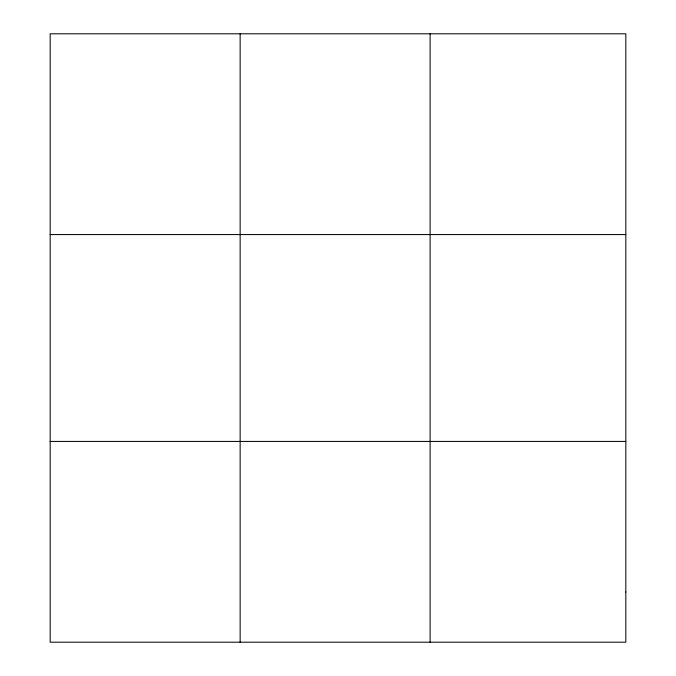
<?xml version="1.0" encoding="UTF-8"?>
<svg xmlns="http://www.w3.org/2000/svg" width="676" height="676" viewBox="0 0 676 676"><rect width="100%" height="100%" fill="white"/><g stroke="black" fill="none" stroke-linecap="round" stroke-linejoin="round"><path stroke-width="1.01" d="M240.141 33.8L240.141 642.2M430.105 33.8L430.105 642.2M50.176 234.572L625.824 234.572M50.176 441.428L625.824 441.428M625.824 592.007L625.824 642.2L50.176 642.2L50.176 33.8L625.824 33.8L625.824 592.007"/></g></svg>
